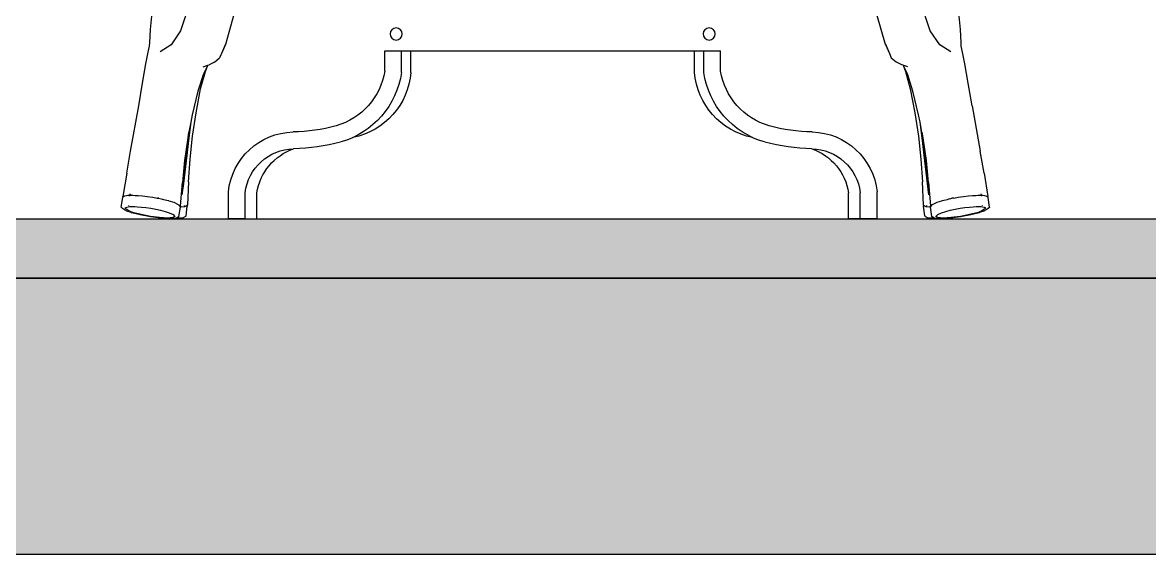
# Model space of a CAD drawing. Header units: millimetres. Extents: x 106699 to 122058, y 158555 to 162844.
# Drawn here: x 108779.8 to 108836.9, y 159646.3 to 159673.3 of the extents above; entities that cross this region are included whole.
import ezdxf

# ---------------------------------------------------------------- set-up
doc = ezdxf.new("R2010")
doc.units = ezdxf.units.MM
doc.layers.add('300_Z4_STR_F03$0$2-SPS-RCN', color=2, linetype='Continuous')
doc.layers.add('S2000-002 Çizgi', color=7, linetype='Continuous')
doc.layers.add('300_Z4_STR_F03$0$AUDIT_D_220920114151-103', color=251, linetype='Continuous', lineweight=5)

# ---------------------------------------------------------------- blocks, each defined once
blk = doc.blocks.new('A$C312ab914')
at = {"layer": 'S2000-002 Çizgi', "color": 8, "true_color": 0x7a7a7a}
for p, q in [((10.648, 9.516, 6.152), (11.138, 10.966, 6.152)), ((48.149, 10.966, 6.152), (48.64, 9.516, 6.152)), ((9.117, 9.59, 6.152), (9.235, 10.765, 6.152)), ((12.922, 8.826, 6.152), (13.352, 10.343, 6.152)), ((45.935, 10.343, 6.152), (46.365, 8.826, 6.152)), ((50.17, 9.59, 6.152), (50.052, 10.765, 6.152)), ((9.081, 8.924, 6.152), (9.117, 9.59, 6.152)), ((10.162, 8.81, 6.152), (10.648, 9.516, 6.152)), ((48.64, 9.516, 6.152), (49.125, 8.81, 6.152)), ((50.206, 8.924, 6.152), (50.17, 9.59, 6.152)), ((9.011, 8.446, 6.152), (9.078, 8.742, 6.152)), ((9.078, 8.742, 6.152), (9.081, 8.924, 6.152)), ((9.612, 8.451, 6.152), (10.162, 8.81, 6.152)), ((12.92, 8.842, 6.152), (12.715, 8.364, 6.152)), ((12.922, 8.826, 6.152), (12.715, 8.364, 6.152)), ((46.365, 8.826, 6.152), (46.572, 8.364, 6.152)), ((46.367, 8.842, 6.152), (46.572, 8.364, 6.152)), ((49.125, 8.81, 6.152), (49.675, 8.451, 6.152)), ((50.209, 8.742, 6.152), (50.206, 8.924, 6.152)), ((50.277, 8.446, 6.152), (50.209, 8.742, 6.152)), ((8.892, 7.844, 6.152), (9.011, 8.446, 6.152)), ((9.608, 8.448, 6.152), (9.607, 8.45, 6.152)), ((12.624, 8.151, 6.152), (12.383, 7.942, 6.152)), ((12.715, 8.364, 6.152), (12.624, 8.151, 6.152)), ((38.291, 8.509, 6.152), (21.273, 8.509, 6.152)), ((21.273, 7.481, 6.152), (21.273, 8.509, 6.152)), ((22.123, 7.417, 6.152), (22.123, 8.509, 6.152)), ((22.595, 7.417, 6.152), (22.595, 8.509, 6.152)), ((36.968, 7.417, 6.152), (36.968, 8.509, 6.152)), ((37.44, 7.417, 6.152), (37.44, 8.509, 6.152)), ((38.291, 7.481, 6.152), (38.291, 8.509, 6.152)), ((46.572, 8.364, 6.152), (46.663, 8.151, 6.152)), ((46.923, 7.926, 6.152), (46.663, 8.151, 6.152)), ((49.68, 8.45, 6.152), (49.68, 8.448, 6.152)), ((50.395, 7.844, 6.152), (50.277, 8.446, 6.152)), ((8.723, 6.874, 6.152), (8.892, 7.844, 6.152)), ((11.906, 7.464, 6.152), (11.663, 6.578, 6.152)), ((11.794, 7.693, 6.152), (11.985, 7.761, 6.152)), ((11.811, 7.334, 6.152), (12.025, 7.775, 6.152)), ((12.025, 7.775, 6.152), (11.906, 7.464, 6.152)), ((11.985, 7.761, 6.152), (11.978, 7.746, 6.152)), ((11.985, 7.761, 6.152), (11.995, 7.764, 6.152)), ((11.99, 7.756, 6.152), (11.995, 7.764, 6.152)), ((11.995, 7.764, 6.152), (12.025, 7.775, 6.152)), ((12.025, 7.775, 6.152), (12.093, 7.799, 6.152)), ((12.093, 7.799, 6.152), (12.364, 7.926, 6.152)), ((12.364, 7.926, 6.152), (12.381, 7.94, 6.152)), ((12.383, 7.942, 6.152), (12.381, 7.94, 6.152)), ((46.923, 7.926, 6.152), (47.195, 7.799, 6.152)), ((47.262, 7.775, 6.152), (47.195, 7.799, 6.152)), ((47.262, 7.775, 6.152), (47.477, 7.334, 6.152)), ((47.381, 7.464, 6.152), (47.262, 7.775, 6.152)), ((47.493, 7.693, 6.152), (47.262, 7.775, 6.152)), ((47.624, 6.578, 6.152), (47.381, 7.464, 6.152)), ((50.564, 6.874, 6.152), (50.395, 7.844, 6.152)), ((8.526, 5.719, 6.152), (8.723, 6.874, 6.152)), ((11.524, 6.465, 6.152), (11.811, 7.334, 6.152)), ((47.477, 7.334, 6.152), (47.763, 6.465, 6.152)), ((50.762, 5.719, 6.152), (50.564, 6.874, 6.152)), ((11.238, 5.271, 6.152), (11.524, 6.465, 6.152)), ((11.663, 6.578, 6.152), (11.429, 5.366, 6.152)), ((47.858, 5.366, 6.152), (47.624, 6.578, 6.152)), ((47.763, 6.465, 6.152), (48.049, 5.271, 6.152)), ((8.526, 5.719, 6.152), (8.114, 3.422, 6.152)), ((51.173, 3.422, 6.152), (50.762, 5.719, 6.152)), ((11.164, 4.887, 6.152), (11.238, 5.271, 6.152)), ((11.429, 5.366, 6.152), (11.253, 4.184, 6.152)), ((48.035, 4.184, 6.152), (47.858, 5.366, 6.152)), ((48.049, 5.271, 6.152), (48.123, 4.886, 6.152)), ((11.062, 4.099, 6.152), (11.164, 4.887, 6.152)), ((11.069, 4.389, 6.152), (11.164, 4.887, 6.152)), ((48.123, 4.886, 6.152), (48.225, 4.099, 6.152)), ((48.123, 4.886, 6.152), (48.218, 4.389, 6.152)), ((10.848, 2.956, 6.152), (11.014, 4.102, 6.152)), ((11.033, 4.099, 6.152), (10.901, 2.935, 6.152)), ((10.93, 2.935, 6.152), (11.062, 4.099, 6.152)), ((11.014, 4.102, 6.152), (11.069, 4.389, 6.152)), ((11.069, 4.389, 6.152), (11.033, 4.099, 6.152)), ((11.253, 4.184, 6.152), (11.128, 3.022, 6.152)), ((48.159, 3.022, 6.152), (48.035, 4.184, 6.152)), ((48.255, 4.099, 6.152), (48.218, 4.389, 6.152)), ((48.218, 4.389, 6.152), (48.273, 4.102, 6.152)), ((48.225, 4.099, 6.152), (48.357, 2.935, 6.152)), ((48.387, 2.935, 6.152), (48.255, 4.099, 6.152)), ((48.273, 4.102, 6.152), (48.439, 2.956, 6.152)), ((7.922, 2.302, 6.152), (8.114, 3.422, 6.152)), ((10.736, 1.831, 6.152), (10.848, 2.956, 6.152)), ((10.901, 2.935, 6.152), (10.773, 1.784, 6.152)), ((10.791, 1.784, 6.152), (10.93, 2.935, 6.152)), ((11.128, 3.022, 6.152), (11.049, 1.876, 6.152)), ((48.238, 1.876, 6.152), (48.159, 3.022, 6.152)), ((48.357, 2.935, 6.152), (48.496, 1.784, 6.152)), ((48.514, 1.784, 6.152), (48.387, 2.935, 6.152)), ((48.439, 2.956, 6.152), (48.551, 1.831, 6.152)), ((51.365, 2.302, 6.152), (51.173, 3.422, 6.152)), ((7.922, 2.302, 6.152), (7.725, 1.124, 6.152)), ((51.365, 2.302, 6.152), (51.562, 1.124, 6.152)), ((10.736, 1.831, 6.152), (10.644, 0.648, 6.152)), ((10.715, 1.213, 6.152), (10.791, 1.784, 6.152)), ((10.773, 1.784, 6.152), (10.715, 1.213, 6.152)), ((10.99, 0.692, 6.152), (11.049, 1.876, 6.152)), ((48.238, 1.876, 6.152), (48.297, 0.692, 6.152)), ((48.496, 1.784, 6.152), (48.572, 1.213, 6.152)), ((48.572, 1.213, 6.152), (48.514, 1.784, 6.152)), ((48.643, 0.648, 6.152), (48.551, 1.831, 6.152)), ((7.829, 1.155, 6.152), (7.761, 1.129, 6.152)), ((7.906, 1.175, 6.152), (7.829, 1.155, 6.152)), ((7.983, 1.189, 6.152), (7.906, 1.175, 6.152)), ((8.05, 1.2, 6.152), (7.983, 1.189, 6.152)), ((8.039, 1.182, 6.152), (8.031, 1.181, 6.152)), ((8.071, 1.187, 6.152), (8.039, 1.182, 6.152)), ((8.073, 1.202, 6.152), (8.05, 1.2, 6.152)), ((8.071, 1.187, 6.152), (8.07, 1.182, 6.152)), ((8.073, 1.202, 6.152), (8.071, 1.187, 6.152)), ((8.1, 1.192, 6.152), (8.071, 1.187, 6.152)), ((8.12, 1.204, 6.152), (8.073, 1.202, 6.152)), ((8.076, 1.226, 6.152), (8.074, 1.207, 6.152)), ((8.08, 1.258, 6.152), (8.079, 1.247, 6.152)), ((8.163, 1.196, 6.152), (8.1, 1.192, 6.152)), ((8.147, 1.203, 6.152), (8.12, 1.204, 6.152)), ((8.231, 1.197, 6.152), (8.147, 1.203, 6.152)), ((8.207, 1.193, 6.152), (8.163, 1.196, 6.152)), ((8.347, 1.186, 6.152), (8.231, 1.197, 6.152)), ((8.508, 1.172, 6.152), (8.347, 1.186, 6.152)), ((8.714, 1.154, 6.152), (8.508, 1.172, 6.152)), ((8.965, 1.13, 6.152), (8.714, 1.154, 6.152)), ((13.345, 0, 6.152), (13.345, 1.36, 6.152)), ((14.195, 0, 6.152), (14.195, 1.313, 6.152)), ((14.785, 0, 6.152), (14.785, 1.313, 6.152)), ((44.778, 0, 6.152), (44.778, 1.313, 6.152)), ((45.368, 0, 6.152), (45.368, 1.313, 6.152)), ((46.218, 0, 6.152), (46.218, 1.36, 6.152)), ((50.577, 1.154, 6.152), (50.327, 1.13, 6.152)), ((50.783, 1.172, 6.152), (50.577, 1.154, 6.152)), ((50.944, 1.186, 6.152), (50.783, 1.172, 6.152)), ((51.06, 1.197, 6.152), (50.944, 1.186, 6.152)), ((51.144, 1.203, 6.152), (51.06, 1.197, 6.152)), ((51.124, 1.196, 6.152), (51.084, 1.193, 6.152)), ((51.187, 1.192, 6.152), (51.124, 1.196, 6.152)), ((51.144, 1.203, 6.152), (51.171, 1.204, 6.152)), ((51.214, 1.201, 6.152), (51.171, 1.204, 6.152)), ((51.216, 1.187, 6.152), (51.187, 1.192, 6.152)), ((51.207, 1.258, 6.152), (51.209, 1.247, 6.152)), ((51.211, 1.226, 6.152), (51.214, 1.207, 6.152)), ((51.242, 1.2, 6.152), (51.214, 1.201, 6.152)), ((51.214, 1.201, 6.152), (51.216, 1.187, 6.152)), ((51.216, 1.187, 6.152), (51.217, 1.182, 6.152)), ((51.248, 1.182, 6.152), (51.216, 1.187, 6.152)), ((51.309, 1.189, 6.152), (51.242, 1.2, 6.152)), ((51.258, 1.18, 6.152), (51.248, 1.182, 6.152)), ((51.385, 1.175, 6.152), (51.309, 1.189, 6.152)), ((51.462, 1.155, 6.152), (51.385, 1.175, 6.152)), ((51.531, 1.129, 6.152), (51.462, 1.155, 6.152)), ((7.646, 0.593, 6.152), (7.721, 1.071, 6.152)), ((7.646, 0.593, 6.152), (7.655, 0.568, 6.152)), ((7.737, 1.097, 6.152), (7.721, 1.071, 6.152)), ((7.727, 1.106, 6.152), (7.725, 1.124, 6.152)), ((7.737, 1.097, 6.152), (7.727, 1.106, 6.152)), ((7.745, 1.108, 6.152), (7.737, 1.097, 6.152)), ((7.742, 1.092, 6.152), (7.737, 1.097, 6.152)), ((7.761, 1.129, 6.152), (7.745, 1.108, 6.152)), ((7.925, 0.587, 6.152), (7.865, 0.565, 6.152)), ((7.996, 0.605, 6.152), (7.925, 0.587, 6.152)), ((8.063, 0.618, 6.152), (7.996, 0.605, 6.152)), ((8.014, 0.687, 6.152), (8.013, 0.679, 6.152)), ((8.115, 0.627, 6.152), (8.063, 0.618, 6.152)), ((8.165, 0.63, 6.152), (8.115, 0.627, 6.152)), ((8.229, 0.625, 6.152), (8.165, 0.63, 6.152)), ((8.325, 0.615, 6.152), (8.229, 0.625, 6.152)), ((8.473, 0.603, 6.152), (8.325, 0.615, 6.152)), ((8.665, 0.586, 6.152), (8.473, 0.603, 6.152)), ((8.893, 0.565, 6.152), (8.665, 0.586, 6.152)), ((9.239, 1.093, 6.152), (8.965, 1.13, 6.152)), ((9.46, 1.049, 6.152), (9.239, 1.093, 6.152)), ((9.46, 1.049, 6.152), (9.484, 1.047, 6.152)), ((9.484, 1.047, 6.152), (9.501, 1.041, 6.152)), ((9.501, 1.041, 6.152), (9.514, 1.04, 6.152)), ((9.514, 1.04, 6.152), (9.518, 1.044, 6.152)), ((9.518, 1.044, 6.152), (9.549, 1.037, 6.152)), ((9.664, 1.006, 6.152), (9.549, 1.037, 6.152)), ((9.664, 1.006, 6.152), (9.726, 0.997, 6.152)), ((9.783, 0.979, 6.152), (9.726, 0.997, 6.152)), ((10.038, 0.918, 6.152), (9.783, 0.979, 6.152)), ((10.038, 0.918, 6.152), (10.059, 0.912, 6.152)), ((10.303, 0.835, 6.152), (10.059, 0.912, 6.152)), ((10.529, 0.725, 6.152), (10.303, 0.835, 6.152)), ((10.627, 0.625, 6.152), (10.529, 0.725, 6.152)), ((10.567, 0.117, 6.152), (10.642, 0.594, 6.152)), ((10.627, 0.625, 6.152), (10.618, 0.619, 6.152)), ((10.636, 0.612, 6.152), (10.625, 0.612, 6.152)), ((10.638, 0.631, 6.152), (10.627, 0.625, 6.152)), ((10.633, 0.619, 6.152), (10.627, 0.625, 6.152)), ((10.633, 0.619, 6.152), (10.636, 0.612, 6.152)), ((10.854, 0.627, 6.152), (10.636, 0.612, 6.152)), ((10.636, 0.612, 6.152), (10.642, 0.594, 6.152)), ((10.638, 0.631, 6.152), (10.644, 0.648, 6.152)), ((10.863, 0.666, 6.152), (10.827, 0.649, 6.152)), ((10.868, 0.628, 6.152), (10.854, 0.627, 6.152)), ((10.973, 0.677, 6.152), (10.868, 0.628, 6.152)), ((10.93, 0.148, 6.152), (10.99, 0.647, 6.152)), ((10.967, 0.682, 6.152), (10.973, 0.677, 6.152)), ((10.985, 0.682, 6.152), (10.973, 0.677, 6.152)), ((10.973, 0.677, 6.152), (10.98, 0.672, 6.152)), ((10.98, 0.672, 6.152), (10.99, 0.647, 6.152)), ((10.99, 0.692, 6.152), (10.985, 0.682, 6.152)), ((48.297, 0.692, 6.152), (48.303, 0.682, 6.152)), ((48.311, 0.672, 6.152), (48.301, 0.647, 6.152)), ((48.361, 0.148, 6.152), (48.301, 0.647, 6.152)), ((48.317, 0.676, 6.152), (48.303, 0.682, 6.152)), ((48.311, 0.672, 6.152), (48.317, 0.676, 6.152)), ((48.317, 0.676, 6.152), (48.323, 0.68, 6.152)), ((48.419, 0.628, 6.152), (48.317, 0.676, 6.152)), ((48.419, 0.628, 6.152), (48.434, 0.627, 6.152)), ((48.461, 0.649, 6.152), (48.424, 0.666, 6.152)), ((48.656, 0.612, 6.152), (48.434, 0.627, 6.152)), ((48.643, 0.648, 6.152), (48.649, 0.631, 6.152)), ((48.663, 0.623, 6.152), (48.649, 0.631, 6.152)), ((48.649, 0.594, 6.152), (48.656, 0.612, 6.152)), ((48.724, 0.117, 6.152), (48.649, 0.594, 6.152)), ((48.656, 0.612, 6.152), (48.658, 0.619, 6.152)), ((48.663, 0.623, 6.152), (48.658, 0.619, 6.152)), ((48.763, 0.725, 6.152), (48.663, 0.623, 6.152)), ((48.989, 0.835, 6.152), (48.763, 0.725, 6.152)), ((49.233, 0.912, 6.152), (48.989, 0.835, 6.152)), ((49.254, 0.918, 6.152), (49.233, 0.912, 6.152)), ((49.508, 0.979, 6.152), (49.254, 0.918, 6.152)), ((49.554, 0.995, 6.152), (49.508, 0.979, 6.152)), ((49.627, 1.006, 6.152), (49.554, 0.995, 6.152)), ((49.777, 1.04, 6.152), (49.627, 1.006, 6.152)), ((49.738, 1.037, 6.152), (49.766, 1.043, 6.152)), ((49.766, 1.043, 6.152), (49.771, 1.043, 6.152)), ((49.771, 1.043, 6.152), (49.777, 1.04, 6.152)), ((49.794, 1.042, 6.152), (49.777, 1.04, 6.152)), ((49.802, 1.046, 6.152), (49.794, 1.042, 6.152)), ((49.802, 1.046, 6.152), (49.832, 1.049, 6.152)), ((50.053, 1.093, 6.152), (49.832, 1.049, 6.152)), ((50.327, 1.13, 6.152), (50.053, 1.093, 6.152)), ((50.626, 0.586, 6.152), (50.399, 0.565, 6.152)), ((50.818, 0.603, 6.152), (50.626, 0.586, 6.152)), ((50.966, 0.615, 6.152), (50.818, 0.603, 6.152)), ((51.063, 0.625, 6.152), (50.966, 0.615, 6.152)), ((51.127, 0.63, 6.152), (51.063, 0.625, 6.152)), ((51.177, 0.627, 6.152), (51.127, 0.63, 6.152)), ((51.228, 0.618, 6.152), (51.177, 0.627, 6.152)), ((51.295, 0.605, 6.152), (51.228, 0.618, 6.152)), ((51.278, 0.687, 6.152), (51.279, 0.679, 6.152)), ((51.366, 0.587, 6.152), (51.295, 0.605, 6.152)), ((51.427, 0.565, 6.152), (51.366, 0.587, 6.152)), ((51.531, 1.129, 6.152), (51.547, 1.108, 6.152)), ((51.553, 1.099, 6.152), (51.547, 1.108, 6.152)), ((51.549, 1.095, 6.152), (51.553, 1.099, 6.152)), ((51.553, 1.099, 6.152), (51.56, 1.106, 6.152)), ((51.571, 1.071, 6.152), (51.553, 1.099, 6.152)), ((51.56, 1.106, 6.152), (51.562, 1.124, 6.152)), ((51.646, 0.593, 6.152), (51.571, 1.071, 6.152)), ((51.646, 0.593, 6.152), (51.637, 0.568, 6.152)), ((7.655, 0.568, 6.152), (7.711, 0.514, 6.152)), ((7.711, 0.514, 6.152), (7.812, 0.452, 6.152)), ((7.812, 0.452, 6.152), (7.927, 0.39, 6.152)), ((7.865, 0.565, 6.152), (7.844, 0.532, 6.152)), ((7.844, 0.532, 6.152), (7.894, 0.484, 6.152)), ((7.894, 0.484, 6.152), (7.984, 0.429, 6.152)), ((7.927, 0.39, 6.152), (8.151, 0.312, 6.152)), ((7.984, 0.429, 6.152), (8.083, 0.374, 6.152)), ((8.083, 0.374, 6.152), (8.278, 0.307, 6.152)), ((8.151, 0.312, 6.152), (8.176, 0.304, 6.152)), ((8.176, 0.304, 6.152), (8.597, 0.198, 6.152)), ((8.278, 0.307, 6.152), (8.654, 0.212, 6.152)), ((8.597, 0.198, 6.152), (9.12, 0.094, 6.152)), ((8.654, 0.212, 6.152), (9.121, 0.119, 6.152)), ((9.141, 0.532, 6.152), (8.893, 0.565, 6.152)), ((9.12, 0.094, 6.152), (9.646, 0.026, 6.152)), ((9.121, 0.119, 6.152), (9.59, 0.058, 6.152)), ((9.393, 0.484, 6.152), (9.141, 0.532, 6.152)), ((9.638, 0.428, 6.152), (9.393, 0.484, 6.152)), ((9.59, 0.058, 6.152), (9.992, 0.035, 6.152)), ((9.864, 0.374, 6.152), (9.638, 0.428, 6.152)), ((9.646, 0.026, 6.152), (10.097, 0.001, 6.152)), ((10.075, 0.306, 6.152), (9.864, 0.374, 6.152)), ((9.992, 0.035, 6.152), (10.259, 0.058, 6.152)), ((10.27, 0.211, 6.152), (10.075, 0.306, 6.152)), ((10.124, 0, 6.152), (10.097, 0.001, 6.152)), ((10.124, 0, 6.152), (10.432, 0.026, 6.152)), ((10.259, 0.058, 6.152), (10.361, 0.118, 6.152)), ((10.361, 0.118, 6.152), (10.27, 0.211, 6.152)), ((10.432, 0.026, 6.152), (10.476, 0.052, 6.152)), ((10.476, 0.052, 6.152), (10.551, 0.096, 6.152)), ((10.492, 0.052, 6.152), (10.476, 0.052, 6.152)), ((10.799, 0.072, 6.152), (10.492, 0.052, 6.152)), ((10.567, 0.117, 6.152), (10.551, 0.096, 6.152)), ((10.915, 0.126, 6.152), (10.799, 0.072, 6.152)), ((10.93, 0.148, 6.152), (10.915, 0.126, 6.152)), ((13.345, 0, 6.152), (14.195, 0, 6.152)), ((14.195, 0, 6.152), (14.785, 0, 6.152)), ((45.368, 0, 6.152), (44.778, 0, 6.152)), ((45.368, 0, 6.152), (46.218, 0, 6.152)), ((48.361, 0.148, 6.152), (48.377, 0.126, 6.152)), ((48.493, 0.072, 6.152), (48.377, 0.126, 6.152)), ((48.8, 0.052, 6.152), (48.493, 0.072, 6.152)), ((48.724, 0.117, 6.152), (48.74, 0.096, 6.152)), ((48.74, 0.096, 6.152), (48.815, 0.052, 6.152)), ((48.8, 0.052, 6.152), (48.815, 0.052, 6.152)), ((48.815, 0.052, 6.152), (48.859, 0.026, 6.152)), ((48.859, 0.026, 6.152), (49.167, 0, 6.152)), ((49.021, 0.211, 6.152), (48.93, 0.118, 6.152)), ((48.93, 0.118, 6.152), (49.033, 0.058, 6.152)), ((49.217, 0.306, 6.152), (49.021, 0.211, 6.152)), ((49.033, 0.058, 6.152), (49.3, 0.035, 6.152)), ((49.167, 0, 6.152), (49.194, 0.001, 6.152)), ((49.194, 0.001, 6.152), (49.646, 0.026, 6.152)), ((49.427, 0.374, 6.152), (49.217, 0.306, 6.152)), ((49.3, 0.035, 6.152), (49.701, 0.058, 6.152)), ((49.654, 0.428, 6.152), (49.427, 0.374, 6.152)), ((49.646, 0.026, 6.152), (50.172, 0.094, 6.152)), ((49.899, 0.484, 6.152), (49.654, 0.428, 6.152)), ((49.701, 0.058, 6.152), (50.17, 0.119, 6.152)), ((50.151, 0.532, 6.152), (49.899, 0.484, 6.152)), ((50.399, 0.565, 6.152), (50.151, 0.532, 6.152)), ((50.17, 0.119, 6.152), (50.638, 0.212, 6.152)), ((50.172, 0.094, 6.152), (50.695, 0.198, 6.152)), ((50.638, 0.212, 6.152), (51.014, 0.307, 6.152)), ((50.695, 0.198, 6.152), (51.116, 0.304, 6.152)), ((51.014, 0.307, 6.152), (51.208, 0.374, 6.152)), ((51.14, 0.312, 6.152), (51.116, 0.304, 6.152)), ((51.14, 0.312, 6.152), (51.365, 0.39, 6.152)), ((51.208, 0.374, 6.152), (51.308, 0.429, 6.152)), ((51.308, 0.429, 6.152), (51.398, 0.484, 6.152)), ((51.365, 0.39, 6.152), (51.479, 0.452, 6.152)), ((51.398, 0.484, 6.152), (51.448, 0.532, 6.152)), ((51.448, 0.532, 6.152), (51.427, 0.565, 6.152)), ((51.479, 0.452, 6.152), (51.581, 0.514, 6.152)), ((51.581, 0.514, 6.152), (51.637, 0.568, 6.152))]:
    blk.add_line(p, q, dxfattribs=at)
for centre in [(21.852, 9.36, 6.152), (37.711, 9.36, 6.152)]:
    blk.add_circle(centre, 0.307, dxfattribs=at)
for centre, radius, start, end in [((17.856, 8.033, 6.152), 3.461, 286.0407, 350.8182), ((41.707, 8.033, 6.152), 3.461, 189.1818, 253.9593), ((17.856, 8.033, 6.152), 4.312, 286.0407, 351.7757), ((18.935, 7.717, 6.152), 3.673, 281.3502, 355.3092), ((40.628, 7.717, 6.152), 3.673, 184.6908, 258.6498), ((41.707, 8.033, 6.152), 4.312, 188.2243, 253.9593), ((16.424, 13.615, 6.152), 9.222, 271.2756, 285.0088), ((43.139, 13.615, 6.152), 9.222, 254.9912, 268.7244), ((16.705, 1.019, 6.152), 3.377, 91.2756, 174.2056), ((42.859, 1.019, 6.152), 3.377, 5.7944, 88.7244), ((16.705, 1.019, 6.152), 2.526, 91.2756, 173.2995), ((17.57, 0.881, 6.152), 2.818, 109.0992, 171.1771), ((16.424, 13.615, 6.152), 10.073, 271.2756, 285.0088), ((43.139, 13.615, 6.152), 10.073, 254.9912, 268.7244), ((42.859, 1.019, 6.152), 2.526, 6.7005, 88.7244), ((41.993, 0.881, 6.152), 2.818, 8.8229, 70.9008)]:
    blk.add_arc(centre, radius, start, end, dxfattribs=at)

msp = doc.modelspace()

# ---------------------------------------------------------------- hatches: boundary and pattern name
at = {"layer": '300_Z4_STR_F03$0$AUDIT_D_220920114151-103', "true_color": 0x303030}
h = msp.add_hatch(color=250, dxfattribs=at)
h.dxf.hatch_style = 1
h.paths.add_polyline_path([(107053.393, 159965.318), (108224.034, 159965.318), (108224.511, 159965.318), (108710.878, 159965.318), (108710.878, 159995.318), (107053.393, 159995.318)])
h.paths.add_polyline_path([(108729.396, 159646.318), (107474.034, 159646.318), (107474.034, 159646.318), (107414.034, 159646.318), (107414.034, 159646.318), (107184.034, 159646.318), (107144.034, 159646.318), (107053.393, 159646.318), (107053.393, 159663.318), (108729.396, 159663.318)])
h.paths.add_polyline_path([(108729.396, 159660.318), (109087.393, 159660.318), (109087.393, 159646.318), (108729.396, 159646.317)])
h = msp.add_hatch(color=250, dxfattribs=at)
h.dxf.hatch_style = 1
h.paths.add_polyline_path([(108729.396, 159660.318), (109087.393, 159660.318), (109087.393, 159646.318), (108729.396, 159646.317)])
h.paths.add_polyline_path([(108698.396, 159666.318), (108699.896, 159666.318, -0.033293), (108699.802, 159666.185), (108701.075, 159666.185), (108701.075, 159666.318), (108710.778, 159666.318), (108710.778, 159666.248), (108710.879, 159666.248, 0.323533), (108710.908, 159666.228), (108711.048, 159666.228, 0.414207), (108711.078, 159666.258), (108711.078, 159666.288, -0.414214), (108711.108, 159666.318), (108714.138, 159666.318, 1), (108714.318, 159666.318), (108716.418, 159666.318, -1.117091), (108716.452, 159666.26, 0.629011), (108716.468, 159666.228), (108716.608, 159666.228, 0.342141), (108716.627, 159666.243, -0.342135), (108716.646, 159666.258), (108716.748, 159666.258, -0.405574), (108716.778, 159666.228, 0.316759), (108716.791, 159666.21), (108716.948, 159666.159, 0.537319), (108716.988, 159666.19), (108716.976, 159666.318), (108717.064, 159666.318), (108717.08, 159666.283, 0.296213), (108717.107, 159666.265), (108719.148, 159666.265, 0.296213), (108719.176, 159666.283), (108719.191, 159666.318), (108732.396, 159666.318), (108732.396, 159663.318), (108729.396, 159663.318), (108698.396, 159663.318)])
at = {"layer": 'S2000-002 Çizgi', "true_color": 0x7a7a7a}
h = msp.add_hatch(color=8, dxfattribs=at)
h.dxf.hatch_style = 1
h.paths.add_polyline_path([(108729.396, 159663.318), (108729.396, 159660.318), (109087.393, 159660.318), (109087.393, 159663.318)])
h.paths.add_polyline_path([(108698.396, 159666.318), (107084.662, 159666.318), (107084.662, 159663.318), (108698.396, 159663.318)])

# ---------------------------------------------------------------- linework, layer by layer
at = {"layer": '300_Z4_STR_F03$0$2-SPS-RCN'}
msp.add_lwpolyline([(109087.393, 159660.318), (108729.396, 159660.318), (108729.396, 159663.318), (109087.393, 159663.318)], close=True, dxfattribs=at)
msp.add_lwpolyline([(108729.396, 159660.318), (109087.393, 159660.318), (109087.393, 159646.318), (108729.396, 159646.317), (108729.396, 159660.318)], dxfattribs=at)

# ---------------------------------------------------------------- block references
at = {"xscale": -1}
msp.add_blockref('A$C312ab914', (108836.477, 159663.318), dxfattribs=at)

# ---------------------------------------------------------------- next in the draw order: wipeouts: each hides what was drawn before it
msp.add_wipeout([(108897.974, 159663.318), (108897.974, 159667.175), (108924.259, 159670.723), (108924.289, 159860.402), (108922.022, 159860.402), (108916.754, 159864.39), (108764.402, 159864.39), (108764.402, 159877.247), (108924.259, 159937.455), (108934.545, 159937.455), (109094.402, 159877.247), (109094.402, 159864.39), (108939.581, 159864.39), (108937.28, 159860.41), (108934.53, 159860.406), (108934.545, 159670.723), (108960.831, 159667.175), (108960.831, 159663.318)]).dxf.layer = 'S2000-002 Çizgi'

# ---------------------------------------------------------------- next in the draw order: wipeouts: each hides what was drawn before it
msp.add_wipeout([(108924.259, 159670.723), (108924.289, 159860.402), (108922.022, 159860.402), (108916.754, 159864.39), (108764.402, 159864.39), (108764.402, 159877.247), (108924.259, 159937.455), (108934.545, 159937.455), (109094.402, 159877.247), (109094.402, 159864.39), (108939.581, 159864.39), (108937.28, 159860.41), (108934.53, 159860.406), (108934.545, 159670.723), (108960.831, 159667.175), (108960.831, 159663.318), (108897.974, 159663.318), (108897.68, 159667.152)]).dxf.layer = 'S2000-002 Çizgi'

doc.saveas('drawing.dxf')
